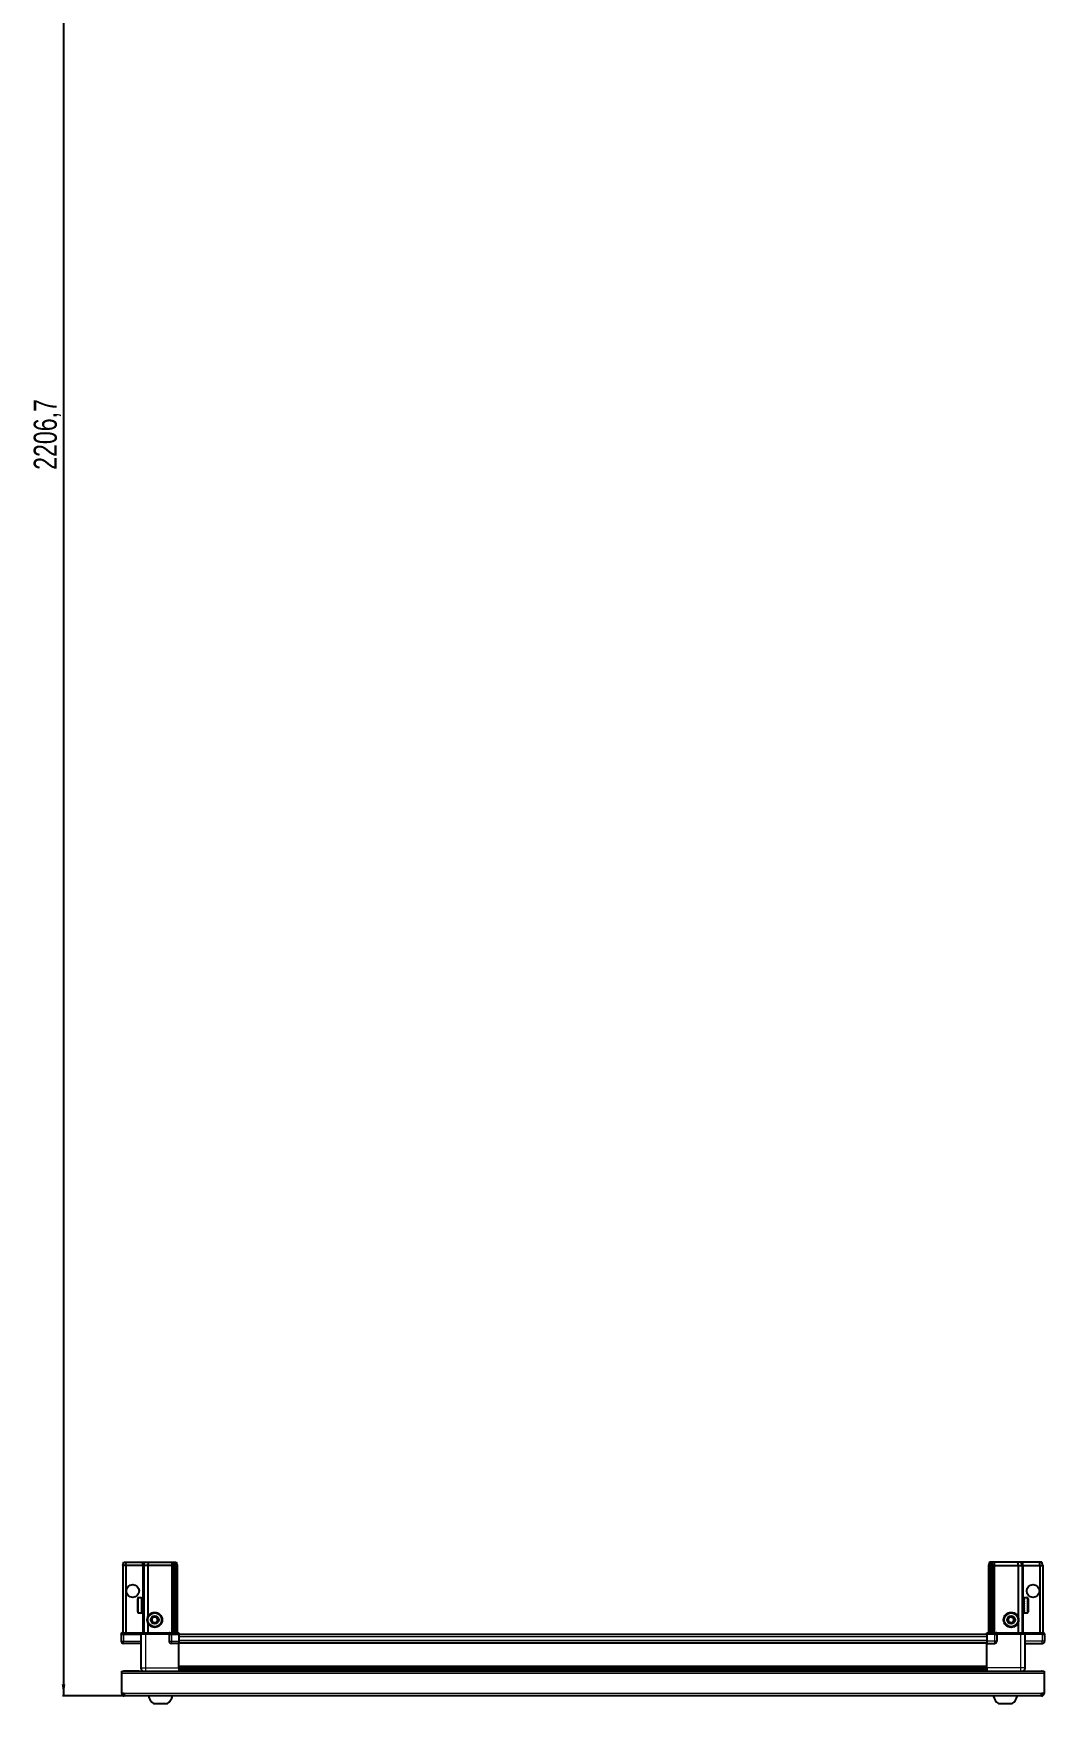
# Model space of a CAD drawing. Header units: millimetres. Extents: x 834 to 5075, y -1097 to 1799.
# Drawn here: x 882 to 1758, y -1097 to 351 of the extents above; entities that cross this region are included whole.
import ezdxf

# ---------------------------------------------------------------- set-up
doc = ezdxf.new("R2010")
doc.units = ezdxf.units.MM
doc.layers.add('FORMAT', color=7, linetype='Continuous')
doc.styles.add('SLDTEXTSTYLE0', font='TXT', dxfattribs={"width": 0.75})
doc.dimstyles.new('SLDDIMSTYLE0', dxfattribs={"dimtxt": 20, "dimasz": 10, "dimexe": 0, "dimexo": 0.0625, "dimgap": 5, "dimtad": 2, "dimdec": 1, "dimrnd": 1e-09, "dimzin": 12, "dimdsep": 46, "dimtxsty": 'SLDTEXTSTYLE0', "dimsah": 1, "dimcen": 0.09, "dimadec": 0, "dimazin": 3, "dimtfac": 1, "dimtofl": 0, "dimtmove": 0, "dimatfit": 3, "dimfxl": 0, "dimfrac": 2, "dimtolj": 1, "dimtzin": 12, "dimarcsym": 0})

# ---------------------------------------------------------------- blocks, each defined once
blk = doc.blocks.new('_D_8')
at = {"layer": 'FORMAT'}
for p, q in [((959.9, 1116.7), (906.8, 1116.7)), ((907.8, 1116.7), (907.8, -1090)), ((960.4, -1090), (906.8, -1090))]:
    blk.add_line(p, q, dxfattribs=at)
for points in [[(907.8, 1116.7), (906.3, 1106.7), (909.4, 1106.7)], [(907.8, -1090), (909.4, -1080), (906.3, -1080)]]:
    blk.add_solid(points, dxfattribs=at)
at = {"layer": 'FORMAT', "insert": (882, -27.3), "char_height": 20, "attachment_point": 1, "rotation": 90, "style": 'SLDTEXTSTYLE0'}
blk.add_mtext('2206,7', dxfattribs=at)

msp = doc.modelspace()

# ---------------------------------------------------------------- linework, layer by layer
at = {"color": 7, "linetype": 'Continuous', "lineweight": 25}
for p, q in [((959.32, -977.03), (960.13, -974.03)), ((959.32, -977.03), (959.32, -1035.33)), ((961.82, -977.03), (959.32, -977.03)), ((960.13, -974.03), (961.98, -974.03)), ((961.82, -977.03), (961.98, -974.03)), ((976.32, -977.03), (961.82, -977.03)), ((961.82, -977.03), (961.82, -1035.33)), ((961.98, -974.03), (976.32, -974.03)), ((976.32, -974.03), (978.13, -974.03)), ((977.32, -977.03), (976.32, -977.03)), ((977.32, -977.03), (978.13, -974.03)), ((980.82, -977.03), (977.32, -977.03)), ((977.32, -977.03), (977.32, -1035.33)), ((978.13, -974.03), (981.16, -974.03)), ((981.16, -974.03), (980.82, -977.03)), ((980.82, -977.03), (980.82, -1021.53)), ((1001.32, -977.03), (980.82, -977.03)), ((981.16, -974.03), (1001.32, -974.03)), ((1001.32, -974.03), (1003.13, -974.03)), ((1002.32, -977.03), (1001.32, -977.03)), ((1003.13, -974.03), (1002.32, -977.03)), ((1003.32, -977.03), (1002.32, -977.03)), ((1002.32, -977.03), (1002.32, -1035.33)), ((1003.13, -974.03), (1003.87, -974.03)), ((1003.87, -974.03), (1003.32, -977.03)), ((1004.82, -977.03), (1003.32, -977.03)), ((1003.32, -977.03), (1003.32, -1035.33)), ((1003.87, -974.03), (1004.37, -974.03)), ((1004.37, -974.03), (1004.82, -977.03)), ((1004.37, -974.03), (1005.52, -974.03)), ((1004.82, -977.03), (1004.82, -1035.33)), ((1006.32, -977.03), (1004.82, -977.03)), ((1005.52, -974.03), (1006.32, -977.03)), ((1006.32, -977.03), (1006.32, -1035.33)), ((1710.13, -974.03), (1709.32, -977.03)), ((1709.32, -977.03), (1710.82, -977.03)), ((1709.32, -977.03), (1709.32, -1035.33)), ((1711.28, -974.03), (1710.13, -974.03)), ((1711.28, -974.03), (1710.82, -977.03)), ((1710.82, -977.03), (1712.32, -977.03)), ((1710.82, -977.03), (1710.82, -1035.33)), ((1711.78, -974.03), (1711.28, -974.03)), ((1711.78, -974.03), (1712.32, -977.03)), ((1712.52, -974.03), (1711.78, -974.03)), ((1712.32, -977.03), (1713.32, -977.03)), ((1712.32, -977.03), (1712.32, -1035.33)), ((1712.52, -974.03), (1713.32, -977.03)), ((1714.32, -974.03), (1712.52, -974.03)), ((1713.32, -977.03), (1713.32, -1035.33)), ((1713.32, -977.03), (1714.32, -977.03)), ((1734.49, -974.03), (1714.32, -974.03)), ((1714.32, -977.03), (1734.82, -977.03)), ((1734.49, -974.03), (1734.82, -977.03)), ((1737.52, -974.03), (1734.49, -974.03)), ((1734.82, -977.03), (1734.82, -1021.53)), ((1734.82, -977.03), (1738.32, -977.03)), ((1738.32, -977.03), (1737.52, -974.03)), ((1739.32, -974.03), (1737.52, -974.03)), ((1738.32, -977.03), (1738.32, -1035.33)), ((1738.32, -977.03), (1739.32, -977.03)), ((1753.67, -974.03), (1739.32, -974.03)), ((1739.32, -977.03), (1753.82, -977.03)), ((1753.82, -977.03), (1753.67, -974.03)), ((1755.52, -974.03), (1753.67, -974.03)), ((1753.82, -977.03), (1756.32, -977.03)), ((1753.82, -977.03), (1753.82, -1035.33)), ((1756.32, -977.03), (1755.52, -974.03)), ((1756.32, -977.03), (1756.32, -1035.33)), ((972.12, -1017.23), (972.12, -1005.83)), ((975.32, -1005.03), (972.92, -1005.03)), ((975.32, -1005.03), (975.32, -1005.03)), ((975.32, -1005.03), (975.82, -1005.03)), ((975.32, -1005.22), (975.82, -1005.22)), ((975.32, -1005.22), (975.32, -1005.44)), ((975.32, -1005.44), (975.82, -1005.44)), ((975.32, -1006.02), (975.82, -1006.02)), ((975.32, -1006.02), (975.32, -1006.44)), ((975.32, -1006.44), (975.82, -1006.44)), ((975.32, -1007.35), (975.82, -1007.35)), ((975.32, -1007.35), (975.32, -1007.94)), ((975.32, -1007.94), (975.82, -1007.94)), ((975.32, -1009.09), (975.82, -1009.09)), ((975.32, -1009.09), (975.32, -1009.79)), ((975.32, -1009.79), (975.82, -1009.79)), ((975.32, -1011.07), (975.82, -1011.07)), ((975.32, -1011.07), (975.32, -1011.81)), ((975.32, -1011.22), (975.82, -1011.22)), ((975.32, -1011.72), (975.82, -1011.72)), ((975.32, -1011.81), (975.82, -1011.81)), ((975.32, -1013.1), (975.82, -1013.1)), ((975.32, -1013.1), (975.32, -1013.81)), ((975.82, -1005.22), (975.82, -1005.03)), ((975.82, -1005.44), (975.82, -1005.22)), ((975.82, -1006.02), (975.82, -1005.44)), ((975.82, -1006.44), (975.82, -1006.02)), ((975.82, -1007.35), (975.82, -1006.44)), ((975.92, -1007.13), (975.82, -1007.13)), ((975.82, -1007.94), (975.82, -1007.35)), ((975.82, -1009.09), (975.82, -1007.94)), ((975.82, -1009.79), (975.82, -1009.09)), ((975.82, -1011.07), (975.82, -1009.79)), ((975.82, -1011.22), (975.82, -1011.07)), ((975.82, -1011.81), (975.82, -1011.72)), ((975.82, -1013.1), (975.82, -1011.81)), ((975.82, -1013.81), (975.82, -1013.1)), ((975.92, -1015.93), (975.92, -1007.13)), ((976.81, -1008.22), (976.32, -1007.53)), ((976.32, -1015.53), (976.32, -1007.53)), ((977.29, -1007.53), (976.81, -1008.22)), ((976.81, -1014.84), (976.81, -1008.22)), ((977.32, -1007.53), (977.29, -1007.53)), ((977.29, -1015.53), (977.29, -1007.53)), ((1738.36, -1007.53), (1738.32, -1007.53)), ((1738.84, -1008.22), (1738.36, -1007.53)), ((1738.36, -1007.53), (1738.36, -1015.53)), ((1739.32, -1007.53), (1738.84, -1008.22)), ((1738.84, -1008.22), (1738.84, -1014.84)), ((1739.32, -1007.53), (1739.32, -1015.53)), ((1739.82, -1007.13), (1739.72, -1007.13)), ((1739.72, -1007.13), (1739.72, -1015.93)), ((1742.72, -1005.03), (1739.82, -1005.03)), ((1740.32, -1005.03), (1739.82, -1005.03)), ((1739.82, -1005.03), (1739.82, -1005.08)), ((1739.82, -1005.08), (1739.82, -1005.36)), ((1740.32, -1005.08), (1739.82, -1005.08)), ((1740.32, -1005.36), (1739.82, -1005.36)), ((1739.82, -1005.36), (1739.82, -1005.63)), ((1740.32, -1005.63), (1739.82, -1005.63)), ((1739.82, -1005.63), (1739.82, -1006.3)), ((1740.32, -1006.3), (1739.82, -1006.3)), ((1739.82, -1006.3), (1739.82, -1006.77)), ((1739.82, -1006.77), (1739.82, -1007.75)), ((1740.32, -1006.77), (1739.82, -1006.77)), ((1740.32, -1007.75), (1739.82, -1007.75)), ((1739.82, -1007.75), (1739.82, -1008.37)), ((1739.82, -1008.37), (1739.82, -1009.57)), ((1740.32, -1008.37), (1739.82, -1008.37)), ((1740.32, -1009.57), (1739.82, -1009.57)), ((1739.82, -1009.57), (1739.82, -1010.2)), ((1740.32, -1010.2), (1739.82, -1010.2)), ((1739.82, -1010.28), (1739.82, -1011.58)), ((1740.32, -1010.28), (1739.82, -1010.28)), ((1740.32, -1011.58), (1739.82, -1011.58)), ((1740.32, -1012.06), (1739.82, -1012.06)), ((1739.82, -1012.06), (1739.82, -1012.31)), ((1739.82, -1012.31), (1739.82, -1013.58)), ((1740.32, -1012.31), (1739.82, -1012.31)), ((1740.32, -1005.08), (1740.32, -1005.03)), ((1740.32, -1005.63), (1740.32, -1005.36)), ((1740.32, -1006.77), (1740.32, -1006.3)), ((1740.32, -1008.37), (1740.32, -1007.75)), ((1740.32, -1010.28), (1740.32, -1009.57)), ((1740.32, -1012.31), (1740.32, -1011.58)), ((1743.52, -1005.83), (1743.52, -1017.23)), ((972.92, -1018.03), (975.32, -1018.03)), ((975.32, -1013.81), (975.82, -1013.81)), ((975.32, -1014.97), (975.82, -1014.97)), ((975.32, -1014.97), (975.32, -1015.58)), ((975.32, -1015.58), (975.82, -1015.58)), ((975.32, -1016.51), (975.82, -1016.51)), ((975.32, -1016.51), (975.32, -1016.95)), ((975.32, -1016.95), (975.82, -1016.95)), ((975.32, -1017.55), (975.82, -1017.55)), ((975.32, -1017.55), (975.32, -1017.79)), ((975.32, -1017.79), (975.82, -1017.79)), ((975.32, -1018.01), (975.82, -1018.01)), ((975.32, -1018.01), (975.32, -1018.03)), ((975.32, -1018.02), (975.82, -1018.02)), ((975.82, -1014.97), (975.82, -1013.81)), ((975.82, -1015.58), (975.82, -1014.97)), ((975.82, -1016.51), (975.82, -1015.58)), ((975.82, -1015.93), (975.92, -1015.93)), ((975.82, -1016.95), (975.82, -1016.51)), ((975.82, -1017.55), (975.82, -1016.95)), ((975.82, -1017.79), (975.82, -1017.55)), ((975.82, -1018.01), (975.82, -1017.79)), ((975.82, -1018.02), (975.82, -1018.01)), ((976.32, -1015.53), (976.81, -1014.84)), ((976.81, -1014.84), (977.29, -1015.53)), ((977.29, -1015.53), (977.32, -1015.53)), ((980.82, -1026.53), (980.82, -1035.33)), ((1734.82, -1026.53), (1734.82, -1035.33)), ((1738.32, -1015.53), (1738.36, -1015.53)), ((1738.36, -1015.53), (1738.84, -1014.84)), ((1738.84, -1014.84), (1739.32, -1015.53)), ((1739.72, -1015.93), (1739.82, -1015.93)), ((1740.32, -1013.58), (1739.82, -1013.58)), ((1739.82, -1013.58), (1739.82, -1014.27)), ((1739.82, -1014.27), (1739.82, -1015.39)), ((1740.32, -1014.27), (1739.82, -1014.27)), ((1740.32, -1015.39), (1739.82, -1015.39)), ((1739.82, -1015.39), (1739.82, -1015.96)), ((1739.82, -1015.96), (1739.82, -1016.82)), ((1740.32, -1015.96), (1739.82, -1015.96)), ((1740.32, -1016.82), (1739.82, -1016.82)), ((1739.82, -1016.82), (1739.82, -1017.21)), ((1739.82, -1017.21), (1739.82, -1017.72)), ((1740.32, -1017.21), (1739.82, -1017.21)), ((1740.32, -1017.72), (1739.82, -1017.72)), ((1739.82, -1017.72), (1739.82, -1017.91)), ((1739.82, -1017.91), (1739.82, -1018.03)), ((1740.32, -1017.91), (1739.82, -1017.91)), ((1739.82, -1018.03), (1742.72, -1018.03)), ((1740.32, -1014.27), (1740.32, -1013.58)), ((1740.32, -1015.96), (1740.32, -1015.39)), ((1740.32, -1017.21), (1740.32, -1016.82)), ((1740.32, -1017.91), (1740.32, -1017.72)), ((958.32, -1035.33), (957.82, -1036.19)), ((957.82, -1036.53), (957.82, -1036.19)), ((957.82, -1036.53), (959.82, -1036.53)), ((957.82, -1036.53), (957.82, -1042.53)), ((959.82, -1035.33), (958.32, -1035.33)), ((959.82, -1035.33), (974.62, -1035.33)), ((974.62, -1036.53), (959.82, -1036.53)), ((959.82, -1036.53), (974.62, -1036.53)), ((974.62, -1035.33), (974.82, -1035.33)), ((974.82, -1036.53), (974.62, -1036.53)), ((974.82, -1036.53), (974.82, -1035.33)), ((974.82, -1035.33), (978.82, -1035.33)), ((978.82, -1036.53), (974.82, -1036.53)), ((974.82, -1036.53), (974.82, -1065.53)), ((978.82, -1035.33), (999.12, -1035.33)), ((999.12, -1036.53), (978.82, -1036.53)), ((999.12, -1035.33), (999.32, -1035.33)), ((999.32, -1036.53), (999.12, -1036.53)), ((999.32, -1036.53), (999.32, -1035.33)), ((1000, -1035.33), (999.32, -1035.33)), ((999.32, -1036.53), (1001.32, -1036.53)), ((999.32, -1036.53), (999.32, -1042.53)), ((1000, -1035.33), (1007.82, -1035.33)), ((1007.82, -1036.19), (1001.32, -1036.19)), ((1007.82, -1036.53), (1001.32, -1036.53)), ((1001.32, -1036.53), (1007.82, -1036.53)), ((1007.82, -1035.33), (1007.82, -1036.19)), ((1007.82, -1036.19), (1007.82, -1036.19)), ((1007.82, -1036.53), (1007.82, -1036.19)), ((1007.82, -1036.53), (1007.82, -1036.53)), ((1007.82, -1036.53), (1007.82, -1042.53)), ((1707.82, -1036.68), (1007.82, -1036.68)), ((1707.82, -1036.19), (1707.82, -1035.33)), ((1707.82, -1035.33), (1715.65, -1035.33)), ((1714.32, -1036.19), (1707.82, -1036.19)), ((1707.82, -1036.53), (1707.82, -1036.19)), ((1714.32, -1036.53), (1707.82, -1036.53)), ((1707.82, -1036.53), (1707.82, -1042.53)), ((1714.32, -1036.53), (1716.32, -1036.53)), ((1716.32, -1036.53), (1714.32, -1036.53)), ((1716.32, -1035.33), (1715.65, -1035.33)), ((1716.32, -1036.53), (1716.32, -1035.33)), ((1716.32, -1035.33), (1716.52, -1035.33)), ((1716.52, -1036.53), (1716.32, -1036.53)), ((1716.32, -1036.53), (1716.32, -1042.53)), ((1716.52, -1035.33), (1736.82, -1035.33)), ((1736.82, -1036.53), (1716.52, -1036.53)), ((1736.82, -1035.33), (1740.82, -1035.33)), ((1740.82, -1036.53), (1736.82, -1036.53)), ((1740.82, -1036.53), (1740.82, -1035.33)), ((1740.82, -1035.33), (1741.02, -1035.33)), ((1741.02, -1036.53), (1740.82, -1036.53)), ((1740.82, -1036.53), (1740.82, -1065.53)), ((1741.02, -1035.33), (1755.82, -1035.33)), ((1755.82, -1036.53), (1741.02, -1036.53)), ((1757.32, -1035.33), (1755.82, -1035.33)), ((1755.82, -1036.53), (1757.82, -1036.53)), ((1757.82, -1036.19), (1757.32, -1035.33)), ((1757.82, -1036.19), (1757.32, -1035.33)), ((1757.82, -1036.53), (1757.82, -1036.19)), ((1757.82, -1036.53), (1757.82, -1036.19)), ((1757.82, -1036.53), (1757.82, -1036.53)), ((1757.82, -1036.53), (1757.82, -1042.53)), ((974.82, -1044.53), (959.82, -1044.53)), ((1007.82, -1044.53), (1001.32, -1044.53)), ((1007.82, -1042.53), (1007.82, -1044.53)), ((1707.82, -1043.88), (1007.82, -1043.88)), ((1007.82, -1065.53), (1007.82, -1044.53)), ((1707.82, -1042.53), (1707.82, -1044.53)), ((1707.82, -1044.53), (1714.32, -1044.53)), ((1707.82, -1065.53), (1707.82, -1044.53)), ((1740.82, -1044.53), (1755.82, -1044.53)), ((958.32, -1068.53), (1757.32, -1068.53)), ((958.32, -1070.63), (958.32, -1068.53)), ((958.32, -1087.93), (958.32, -1070.63)), ((973.32, -1068.43), (960.42, -1068.43)), ((973.32, -1068.43), (973.32, -1068.53)), ((1007.82, -1066.55), (1707.82, -1066.55)), ((1007.82, -1066.59), (1707.82, -1066.59)), ((1031.7, -1068.38), (1007.82, -1068.38)), ((1026.32, -1068.53), (1026.32, -1068.38)), ((1026.36, -1068.53), (1026.36, -1068.38)), ((1026.63, -1068.53), (1026.63, -1068.38)), ((1026.9, -1068.53), (1026.9, -1068.38)), ((1027.55, -1068.53), (1027.55, -1068.38)), ((1028.01, -1068.53), (1028.01, -1068.38)), ((1028.98, -1068.53), (1028.98, -1068.38)), ((1029.6, -1068.53), (1029.6, -1068.38)), ((1030.78, -1068.53), (1030.78, -1068.38)), ((1031.44, -1068.53), (1031.44, -1068.38)), ((1031.5, -1068.53), (1031.5, -1068.38)), ((1032.79, -1068.38), (1031.7, -1068.38)), ((1033.52, -1068.38), (1032.79, -1068.38)), ((1032.79, -1068.53), (1032.79, -1068.38)), ((1032.79, -1068.38), (1032.79, -1068.38)), ((1032.8, -1068.53), (1032.8, -1068.38)), ((1033.3, -1068.53), (1033.3, -1068.38)), ((1033.53, -1068.38), (1033.52, -1068.38)), ((1033.53, -1068.53), (1033.53, -1068.38)), ((1033.95, -1068.38), (1033.53, -1068.38)), ((1681.7, -1068.38), (1033.95, -1068.38)), ((1034.8, -1068.53), (1034.8, -1068.38)), ((1035.49, -1068.53), (1035.49, -1068.38)), ((1036.62, -1068.53), (1036.62, -1068.38)), ((1037.19, -1068.53), (1037.19, -1068.38)), ((1038.06, -1068.53), (1038.06, -1068.38)), ((1038.47, -1068.53), (1038.47, -1068.38)), ((1039, -1068.53), (1039, -1068.38)), ((1039.19, -1068.53), (1039.19, -1068.38)), ((1039.32, -1068.53), (1039.32, -1068.38)), ((1676.33, -1068.53), (1676.33, -1068.38)), ((1676.5, -1068.53), (1676.5, -1068.38)), ((1676.71, -1068.53), (1676.71, -1068.38)), ((1677.27, -1068.53), (1677.27, -1068.38)), ((1677.69, -1068.53), (1677.69, -1068.38)), ((1678.58, -1068.53), (1678.58, -1068.38)), ((1679.17, -1068.53), (1679.17, -1068.38)), ((1680.31, -1068.53), (1680.31, -1068.38)), ((1681.01, -1068.53), (1681.01, -1068.38)), ((1682.29, -1068.38), (1681.7, -1068.38)), ((1683.02, -1068.38), (1682.29, -1068.38)), ((1682.29, -1068.53), (1682.29, -1068.38)), ((1682.29, -1068.38), (1682.29, -1068.38)), ((1682.46, -1068.53), (1682.46, -1068.38)), ((1682.96, -1068.53), (1682.96, -1068.38)), ((1683.03, -1068.38), (1683.02, -1068.38)), ((1683.03, -1068.53), (1683.03, -1068.38)), ((1683.95, -1068.38), (1683.03, -1068.38)), ((1707.82, -1068.38), (1683.95, -1068.38)), ((1684.32, -1068.53), (1684.32, -1068.38)), ((1685.02, -1068.53), (1685.02, -1068.38)), ((1686.2, -1068.53), (1686.2, -1068.38)), ((1686.81, -1068.53), (1686.81, -1068.38)), ((1687.75, -1068.53), (1687.75, -1068.38)), ((1688.2, -1068.53), (1688.2, -1068.38)), ((1688.82, -1068.53), (1688.82, -1068.38)), ((1689.07, -1068.53), (1689.07, -1068.38)), ((1689.3, -1068.53), (1689.3, -1068.38)), ((1689.32, -1068.53), (1689.32, -1068.38)), ((1742.32, -1068.43), (1755.22, -1068.43)), ((1742.32, -1068.43), (1742.32, -1068.53)), ((1757.32, -1068.53), (1757.32, -1070.63)), ((1757.32, -1070.63), (1757.32, -1087.93)), ((960.42, -1087.93), (958.32, -1087.93)), ((960.42, -1087.93), (960.42, -1090.03)), ((1755.22, -1090.03), (960.42, -1090.03)), ((985.82, -1096.63), (997.82, -1096.63)), ((1717.82, -1096.63), (1729.82, -1096.63)), ((1757.32, -1087.93), (1755.22, -1087.93)), ((1755.22, -1090.03), (1755.22, -1087.93))]:
    msp.add_line(p, q, dxfattribs=at)
at = {"color": 8, "linetype": 'Continuous', "lineweight": 18}
for p, q in [((976.32, -977.03), (976.32, -974.03)), ((976.32, -977.03), (976.32, -1007.53)), ((1001.32, -974.03), (1001.32, -977.03)), ((1001.32, -977.03), (1001.32, -1035.33)), ((1714.32, -974.03), (1714.32, -977.03)), ((1714.32, -977.03), (1714.32, -1035.33)), ((1739.32, -977.03), (1739.32, -974.03)), ((1739.32, -977.03), (1739.32, -1007.53)), ((972.92, -1018.03), (972.92, -1005.03)), ((1742.72, -1005.03), (1742.72, -1018.03)), ((976.32, -1015.53), (976.32, -1035.33)), ((1739.32, -1015.53), (1739.32, -1035.33)), ((959.82, -1036.53), (959.82, -1035.33)), ((959.82, -1036.53), (959.82, -1042.53)), ((974.62, -1036.53), (974.62, -1035.33)), ((978.82, -1036.53), (978.82, -1035.33)), ((978.82, -1036.53), (978.82, -1065.53)), ((999.12, -1036.53), (999.12, -1035.33)), ((1001.32, -1036.53), (1001.32, -1036.19)), ((1001.32, -1036.53), (1001.32, -1042.53)), ((1007.82, -1036.53), (1007.82, -1036.19)), ((1707.82, -1038.68), (1007.82, -1038.68)), ((1707.82, -1041.88), (1007.82, -1041.88)), ((1714.32, -1036.53), (1714.32, -1036.19)), ((1714.32, -1036.53), (1714.32, -1042.53)), ((1716.52, -1035.33), (1716.52, -1036.53)), ((1736.82, -1036.53), (1736.82, -1035.33)), ((1736.82, -1036.53), (1736.82, -1065.53)), ((1741.02, -1035.33), (1741.02, -1036.53)), ((1755.82, -1036.53), (1755.82, -1035.33)), ((1755.82, -1036.53), (1755.82, -1042.53)), ((957.82, -1042.53), (959.82, -1042.53)), ((959.82, -1042.53), (974.82, -1042.53)), ((959.82, -1044.53), (959.82, -1042.53)), ((999.32, -1042.53), (1001.32, -1042.53)), ((1001.32, -1042.53), (1007.82, -1042.53)), ((1001.32, -1042.53), (1001.32, -1044.53)), ((1707.82, -1044.53), (1007.82, -1044.53)), ((1714.32, -1042.53), (1707.82, -1042.53)), ((1716.32, -1042.53), (1714.32, -1042.53)), ((1714.32, -1042.53), (1714.32, -1044.53)), ((1755.82, -1042.53), (1740.82, -1042.53)), ((1757.82, -1042.53), (1755.82, -1042.53)), ((1755.82, -1044.53), (1755.82, -1042.53)), ((1757.32, -1070.63), (958.32, -1070.63)), ((960.42, -1068.53), (960.42, -1068.43)), ((978.82, -1065.53), (1007.82, -1065.53)), ((1007.82, -1063.93), (1707.82, -1063.93)), ((1707.82, -1065.34), (1007.82, -1065.34)), ((1007.82, -1067.79), (1707.82, -1067.79)), ((1736.82, -1065.53), (1707.82, -1065.53)), ((1755.22, -1068.53), (1755.22, -1068.43)), ((1755.22, -1087.93), (960.42, -1087.93))]:
    msp.add_line(p, q, dxfattribs=at)
at = {"color": 7, "linetype": 'Continuous', "lineweight": 25, "flags": 128}
for points in [[(960.42, -1068.43), (960.01, -1068.47), (959.78, -1068.53)], [(1755.86, -1068.53), (1755.63, -1068.47), (1755.22, -1068.43)]]:
    msp.add_lwpolyline(points, dxfattribs=at)
at = {"color": 7, "linetype": 'Continuous', "lineweight": 25}
for centre, radius in [((967.82, -999.03), 5.5), ((1747.82, -999.03), 5.5), ((986.82, -1024.03), 6.5), ((986.82, -1024.03), 3.46), ((1728.82, -1024.03), 6.5), ((1728.82, -1024.03), 3.46)]:
    msp.add_circle(centre, radius, dxfattribs=at)
at = {"color": 8, "linetype": 'Continuous', "lineweight": 18}
for centre in [(986.82, -1024.03), (1728.82, -1024.03)]:
    msp.add_circle(centre, 5.7, dxfattribs=at)
at = {"color": 7, "linetype": 'Continuous', "lineweight": 25}
for centre, radius, start, end in [((972.92, -1005.83), 0.8, 90, 180), ((976.32, -1007.13), 0.4, 180, 270), ((1739.32, -1007.13), 0.4, 270, 0), ((1742.72, -1005.83), 0.8, 360, 90), ((972.92, -1017.23), 0.8, 180, 270), ((976.32, -1015.93), 0.4, 90, 180), ((986.82, -1024.03), 2.5, 147.37605, 207.37605), ((986.82, -1024.03), 2.5, 207.37605, 267.37605), ((986.82, -1024.03), 2.5, 87.37605, 147.37605), ((986.82, -1024.03), 2.5, 267.37605, 327.37605), ((986.82, -1024.03), 2.5, 27.37605, 87.37605), ((986.82, -1024.03), 2.5, 327.37605, 27.37605), ((1728.82, -1024.03), 2.5, 134.67671, 194.67671), ((1728.82, -1024.03), 2.5, 194.67671, 254.67671), ((1728.82, -1024.03), 2.5, 74.67671, 134.67671), ((1728.82, -1024.03), 2.5, 254.67671, 314.67671), ((1728.82, -1024.03), 2.5, 14.67671, 74.67671), ((1728.82, -1024.03), 2.5, 314.67671, 14.67671), ((1739.32, -1015.93), 0.4, 360, 90), ((1742.72, -1017.23), 0.8, 270, 0), ((959.82, -1042.53), 2, 180, 270), ((1001.32, -1042.53), 2, 180, 270), ((1714.32, -1042.53), 2, 270, 0), ((1755.82, -1042.53), 2, 270, 0), ((960.42, -1087.93), 2.1, 180, 270), ((960.42, -1087.93), 0.6, 180, 270), ((992.85, -1087), 11.91, 194.70035, 233.8734), ((990.8, -1087), 11.91, 306.1266, 345.29965), ((1724.85, -1087), 11.91, 194.70035, 233.8734), ((1722.8, -1087), 11.91, 306.1266, 345.29965), ((1755.22, -1087.93), 2.1, 270, 0), ((1755.22, -1087.93), 0.6, 270, 0)]:
    msp.add_arc(centre, radius, start, end, dxfattribs=at)
for centre, start_param, end_param in [((1001.32, -1032.73), 2.4188584, 3.1415927), ((1714.32, -1032.73), 3.1415927, 3.8643269)]:
    msp.add_ellipse(centre, major_axis=(0, 3.46), ratio=0.5773503, start_param=start_param, end_param=end_param, dxfattribs=at)
for points, knots in [([(983.94, -1023.9), (984.22, -1023.46), (984.74, -1022.65), (985.26, -1021.84), (985.5, -1021.46)], [0, 0, 0, 0, 0.5346859, 1, 1, 1, 1]), ([(985.27, -1026.46), (985.21, -1026.35), (984.94, -1025.82), (984.48, -1024.93), (984.1, -1024.2), (983.94, -1023.9)], [0, 0, 0, 0, 0.1331247, 0.6370994, 1, 1, 1, 1]), ([(988.15, -1026.59), (987.64, -1026.57), (986.67, -1026.52), (985.71, -1026.48), (985.27, -1026.46)], [0, 0, 0, 0, 0.5346859, 1, 1, 1, 1]), ([(985.5, -1021.46), (986.01, -1021.49), (986.98, -1021.53), (987.93, -1021.58), (988.38, -1021.6)], [0, 0, 0, 0, 0.5346859, 1, 1, 1, 1]), ([(989.71, -1024.16), (989.43, -1024.59), (988.91, -1025.41), (988.39, -1026.22), (988.15, -1026.59)], [0, 0, 0, 0, 0.5346859, 1, 1, 1, 1]), ([(988.38, -1021.6), (988.54, -1021.9), (988.92, -1022.63), (989.38, -1023.52), (989.65, -1024.05), (989.71, -1024.16)], [0, 0, 0, 0, 0.36290056, 0.86687533, 1, 1, 1, 1]), ([(1726.04, -1023.26), (1726.41, -1022.9), (1727.09, -1022.22), (1727.78, -1021.55), (1728.09, -1021.24)], [0, 0, 0, 0, 0.5346859, 1, 1, 1, 1]), ([(1726.77, -1026.06), (1726.68, -1025.72), (1726.48, -1024.93), (1726.22, -1023.96), (1726.07, -1023.39), (1726.04, -1023.26)], [0, 0, 0, 0, 0.3629006, 0.8668753, 1, 1, 1, 1]), ([(1729.56, -1026.82), (1729.06, -1026.68), (1728.13, -1026.43), (1727.2, -1026.18), (1726.77, -1026.06)], [0, 0, 0, 0, 0.5346859, 1, 1, 1, 1]), ([(1728.09, -1021.24), (1728.59, -1021.37), (1729.52, -1021.63), (1730.45, -1021.88), (1730.88, -1022)], [0, 0, 0, 0, 0.5346859, 1, 1, 1, 1]), ([(1731.61, -1024.79), (1731.24, -1025.15), (1730.56, -1025.83), (1729.87, -1026.51), (1729.56, -1026.82)], [0, 0, 0, 0, 0.5346859, 1, 1, 1, 1]), ([(1730.88, -1022), (1730.91, -1022.12), (1731.06, -1022.7), (1731.31, -1023.66), (1731.52, -1024.46), (1731.61, -1024.79)], [0, 0, 0, 0, 0.1331247, 0.6370994, 1, 1, 1, 1]), ([(974.82, -1065.53), (974.87, -1065.97), (974.94, -1066.64), (975.38, -1067.46), (975.84, -1068.01), (976.24, -1068.37), (976.5, -1068.5), (976.55, -1068.53)], [0, 0, 0, 0, 0.3630185, 0.5584377, 0.7580039, 0.9575702, 1, 1, 1, 1]), ([(1007.82, -1065.53), (1007.82, -1065.92), (1007.82, -1066.71), (1007.82, -1067.73), (1007.82, -1068.36), (1007.82, -1068.52), (1007.82, -1068.53)], [0, 0, 0, 0, 0.3255201, 0.6510403, 0.9765604, 1, 1, 1, 1]), ([(1707.82, -1065.53), (1707.82, -1065.92), (1707.82, -1066.71), (1707.82, -1067.73), (1707.82, -1068.36), (1707.82, -1068.52), (1707.82, -1068.53)], [0, 0, 0, 0, 0.3255201, 0.6510403, 0.9765604, 1, 1, 1, 1]), ([(1740.82, -1065.53), (1740.78, -1065.97), (1740.71, -1066.64), (1740.27, -1067.46), (1739.81, -1068.01), (1739.41, -1068.37), (1739.15, -1068.5), (1739.1, -1068.53)], [0, 0, 0, 0, 0.36301846, 0.55843766, 0.75800394, 0.95757021, 1, 1, 1, 1])]:
    msp.add_open_spline(points, degree=3, knots=knots, dxfattribs=at)
at = {"color": 8, "linetype": 'Continuous', "lineweight": 18}
for points in [[(974.82, -1065.53), (974.88, -1065.53), (975, -1065.53), (975.93, -1065.53), (977.25, -1065.53), (978.3, -1065.53), (978.82, -1065.53)], [(1740.82, -1065.53), (1740.76, -1065.53), (1740.64, -1065.53), (1739.72, -1065.53), (1738.4, -1065.53), (1737.35, -1065.53), (1736.82, -1065.53)]]:
    msp.add_open_spline(points, degree=3, dxfattribs=at)
for points in [[(978.82, -1065.53), (978.82, -1065.97), (978.82, -1066.64), (978.82, -1067.46), (978.82, -1068.01), (978.82, -1068.37), (978.82, -1068.5), (978.82, -1068.53)], [(1736.82, -1065.53), (1736.82, -1065.97), (1736.82, -1066.64), (1736.82, -1067.46), (1736.82, -1068.01), (1736.82, -1068.37), (1736.82, -1068.5), (1736.82, -1068.53)]]:
    msp.add_open_spline(points, degree=3, knots=[0, 0, 0, 0, 0.3630185, 0.5584377, 0.7580039, 0.9575702, 1, 1, 1, 1], dxfattribs=at)

# ---------------------------------------------------------------- dimensions: what is measured, and where the dimension line sits
at = {"layer": 'FORMAT'}
dim = msp.add_linear_dim(base=(907.82, -1090.03), p1=(959.92, 1116.67), p2=(960.42, -1090.03), angle=90, dimstyle='SLDDIMSTYLE0', dxfattribs=at)
dim.commit()
dim.dimension.update_dxf_attribs({"geometry": '_D_8', "text_midpoint": (907.82, 13.32), "dimtype": 160})

doc.saveas('drawing.dxf')
